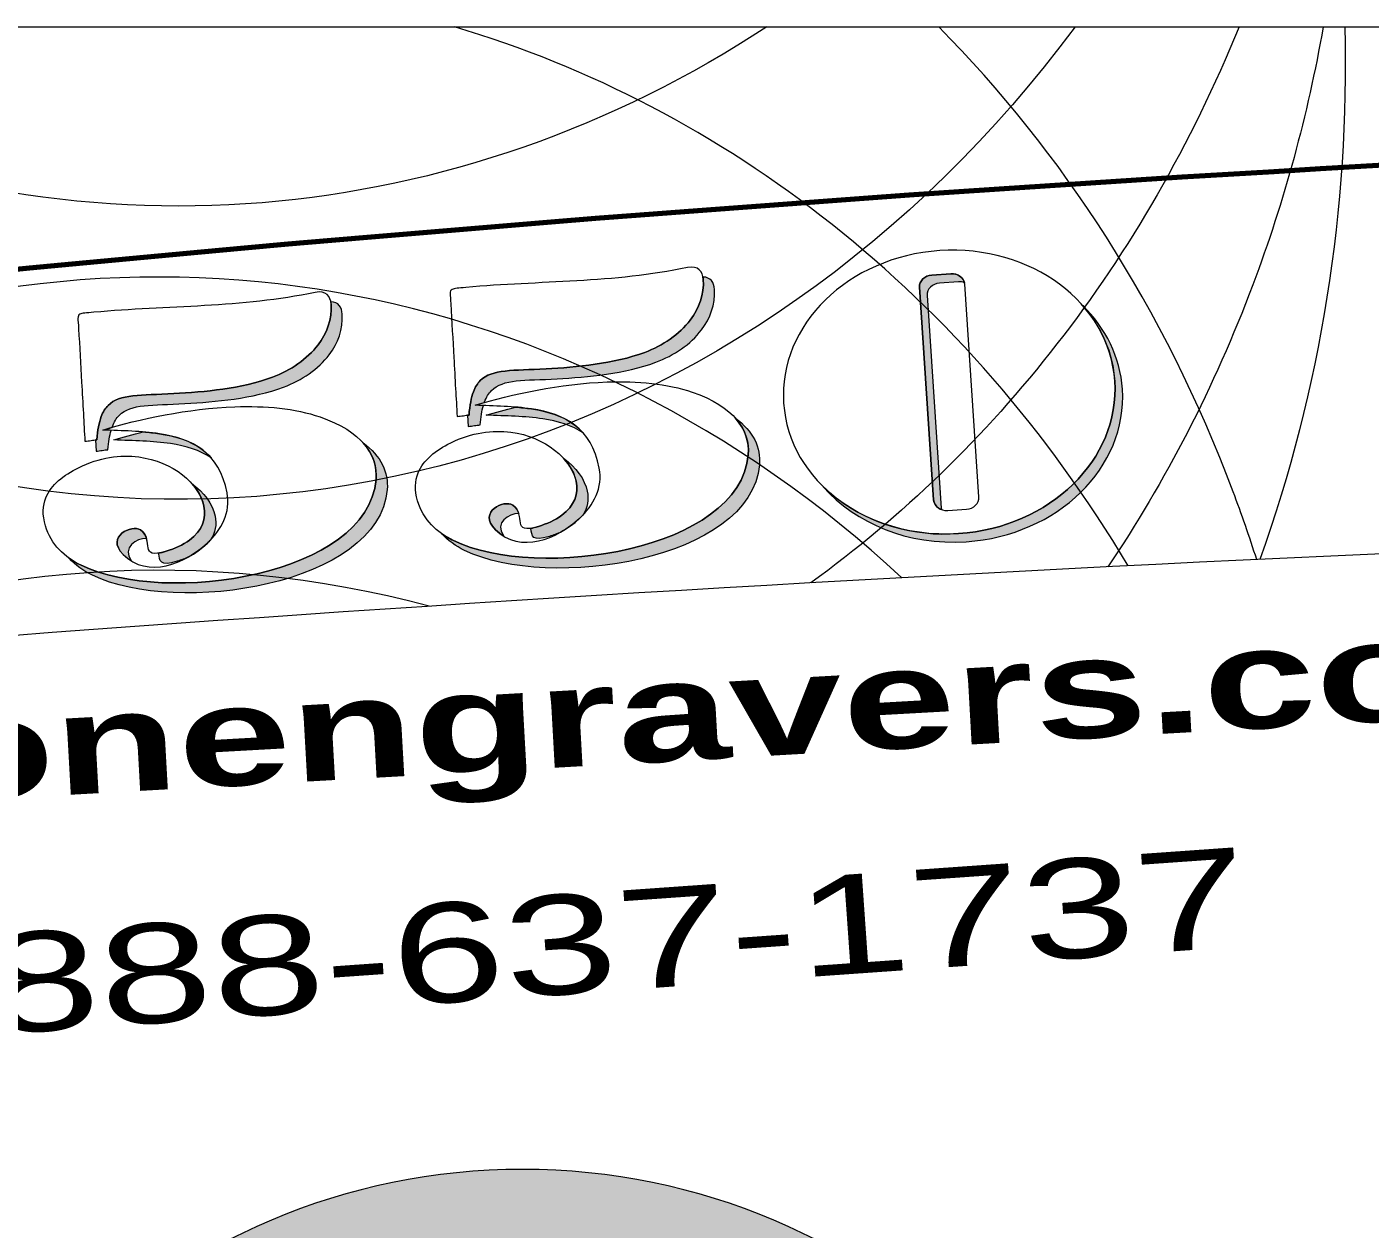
# Model space of a CAD drawing. Header units: inches. Extents: x 0 to 48, y -19.6 to 10.
# Drawn here: x 13.731 to 17.489, y 6.638 to 10 of the extents above; entities that cross this region are included whole.
import ezdxf

# ---------------------------------------------------------------- set-up
doc = ezdxf.new("R2010")
doc.units = ezdxf.units.IN
doc.header["$MEASUREMENT"] = 0
doc.layers.add('Layer 1', color=7, linetype='Continuous')

msp = doc.modelspace()

# ---------------------------------------------------------------- hatches: boundary and pattern name
at = {"layer": 'Layer 1', "true_color": 0x231f20}
h = msp.add_hatch(color=250, dxfattribs=at)
edge = h.paths.add_edge_path()
edge.add_spline(control_points=[(15.0982, 8.9366), (15.0691, 8.9295), (15.0416, 8.9218), (15.0161, 8.9141), (15.0706, 8.9121), (15.125, 8.9113), (15.1742, 8.9038), (15.2172, 8.8973), (15.2563, 8.8857), (15.288, 8.8638), (15.2526, 8.9045), (15.2015, 8.9227), (15.143, 8.9316), (15.1284, 8.9338), (15.1135, 8.9354), (15.0982, 8.9366)], knot_values=[0, 0, 0, 0, 1, 1, 1, 2, 2, 2, 3, 3, 3, 4, 4, 4, 5, 5, 5, 5], degree=3, periodic=1)
edge = h.paths.add_edge_path()
edge.add_spline(control_points=[(14.8906, 8.5835), (14.9083, 8.5636), (14.9307, 8.548), (14.9558, 8.5358), (15.1925, 8.4212), (15.7574, 8.5082), (15.7803, 8.7754), (15.7843, 8.8228), (15.7637, 8.8693), (15.7124, 8.9067), (15.7408, 8.8751), (15.7522, 8.8394), (15.7491, 8.8032), (15.7262, 8.5359), (15.1613, 8.449), (14.9246, 8.5636), (14.9126, 8.5694), (14.9011, 8.576), (14.8906, 8.5835)], knot_values=[0, 0, 0, 0, 1, 1, 1, 2, 2, 2, 3, 3, 3, 4, 4, 4, 5, 5, 5, 6, 6, 6, 6], degree=3, periodic=1)
edge = h.paths.add_edge_path()
edge.add_spline(control_points=[(15.1932, 8.5751), (15.2039, 8.5785), (15.2146, 8.5825), (15.2248, 8.5871), (15.2439, 8.5979), (15.2616, 8.611), (15.2766, 8.6248), (15.2798, 8.6278), (15.283, 8.6309), (15.286, 8.6341), (15.3, 8.6548), (15.3036, 8.6782), (15.2987, 8.7015), (15.2919, 8.7347), (15.2679, 8.7678), (15.2326, 8.7935), (15.2507, 8.7736), (15.2629, 8.7514), (15.2675, 8.7292), (15.2747, 8.6948), (15.2634, 8.6603), (15.2276, 8.6342), (15.2088, 8.6206), (15.1856, 8.6103), (15.162, 8.6029), (15.1537, 8.6003), (15.1468, 8.5986), (15.141, 8.5977), (15.1439, 8.5762), (15.1433, 8.5595), (15.1932, 8.5751)], knot_values=[0, 0, 0, 0, 1, 1, 1, 2, 2, 2, 3, 3, 3, 4, 4, 4, 5, 5, 5, 6, 6, 6, 7, 7, 7, 8, 8, 8, 9, 9, 9, 10, 10, 10, 10], degree=3, periodic=1)
edge = h.paths.add_edge_path()
edge.add_spline(control_points=[(14.9659, 8.8829), (14.9659, 8.8829), (14.9641, 8.9143), (14.9641, 8.9143), (14.9641, 8.9143), (14.968, 8.9146), (14.968, 8.9146), (14.9701, 8.9418), (14.9742, 8.963), (14.9804, 8.9795), (14.9854, 8.9926), (14.9917, 9.0028), (14.9996, 9.0107), (15.0323, 9.0438), (15.091, 9.0383), (15.1834, 9.0436), (15.2691, 9.0486), (15.3725, 9.0574), (15.4594, 9.0898), (15.5102, 9.1088), (15.5565, 9.1402), (15.5869, 9.1802), (15.6118, 9.213), (15.6261, 9.2516), (15.6234, 9.2938), (15.6232, 9.296), (15.6229, 9.2982), (15.6226, 9.3004), (15.644, 9.3003), (15.6533, 9.2851), (15.6546, 9.266), (15.6573, 9.2238), (15.643, 9.1852), (15.6181, 9.1524), (15.5877, 9.1124), (15.5414, 9.081), (15.4906, 9.0621), (15.4037, 9.0296), (15.3003, 9.0208), (15.2146, 9.0159), (15.1222, 9.0106), (15.0635, 9.016), (15.0308, 8.9829), (15.0229, 8.975), (15.0166, 8.9648), (15.0116, 8.9518), (15.0116, 8.9518), (15.0108, 8.9495), (15.0108, 8.9495), (15.0019, 8.9469), (14.9933, 8.9444), (14.9849, 8.9418), (14.9849, 8.9418), (15.0081, 8.941), (15.0081, 8.941), (15.0038, 8.9263), (15.0009, 8.9085), (14.9992, 8.8869), (14.9939, 8.8865), (14.9886, 8.8858), (14.9834, 8.885), (14.9775, 8.8841), (14.9717, 8.8833), (14.9659, 8.8829)], knot_values=[0, 0, 0, 0, 1, 1, 1, 2, 2, 2, 3, 3, 3, 4, 4, 4, 5, 5, 5, 6, 6, 6, 7, 7, 7, 8, 8, 8, 9, 9, 9, 10, 10, 10, 11, 11, 11, 12, 12, 12, 13, 13, 13, 14, 14, 14, 15, 15, 15, 16, 16, 16, 17, 17, 17, 18, 18, 18, 19, 19, 19, 20, 20, 20, 21, 21, 21, 21], degree=3, periodic=1)
edge = h.paths.add_edge_path()
edge.add_spline(control_points=[(15.065, 8.5756), (15.037, 8.6138), (15.0796, 8.6397), (15.1072, 8.6388), (15.1047, 8.6473), (15.1, 8.6557), (15.0902, 8.6625), (15.0673, 8.6784), (14.9907, 8.6454), (15.042, 8.5939), (15.0493, 8.5866), (15.057, 8.5805), (15.065, 8.5756)], knot_values=[0, 0, 0, 0, 0.013889, 0.013889, 0.013889, 0.027778, 0.027778, 0.027778, 0.041667, 0.041667, 0.041667, 0.055556, 0.055556, 0.055556, 0.055556], degree=3, periodic=0)
edge.add_line((15.065, 8.5756), (15.065, 8.5756))
h = msp.add_hatch(color=250, dxfattribs=at)
edge = h.paths.add_edge_path()
edge.add_spline(control_points=[(16.6848, 9.2205), (16.7487, 9.1579), (16.7897, 9.077), (16.7957, 8.9868), (16.8102, 8.7683), (16.6147, 8.5773), (16.3589, 8.5603), (16.1965, 8.5495), (16.0489, 8.6114), (15.959, 8.714), (16.0499, 8.625), (16.1874, 8.5729), (16.3375, 8.5829), (16.5933, 8.5999), (16.7888, 8.7909), (16.7743, 9.0094), (16.769, 9.0891), (16.7364, 9.1615), (16.6848, 9.2205)], knot_values=[0, 0, 0, 0, 1, 1, 1, 2, 2, 2, 3, 3, 3, 4, 4, 4, 5, 5, 5, 6, 6, 6, 6], degree=3, periodic=1)
edge = h.paths.add_edge_path()
edge.add_spline(control_points=[(16.2844, 9.2835), (16.2844, 9.2835), (16.3369, 9.287), (16.3369, 9.287), (16.3429, 9.2874), (16.3488, 9.2865), (16.354, 9.2846), (16.3504, 9.2998), (16.3341, 9.3108), (16.3155, 9.3096), (16.3155, 9.3096), (16.263, 9.3061), (16.263, 9.3061), (16.2426, 9.3047), (16.2269, 9.2893), (16.2281, 9.2717), (16.2281, 9.2717), (16.2677, 8.6769), (16.2677, 8.6769), (16.2685, 8.6646), (16.2774, 8.6544), (16.2897, 8.6499), (16.2894, 8.6513), (16.2892, 8.6528), (16.2891, 8.6543), (16.2891, 8.6543), (16.2495, 9.2491), (16.2495, 9.2491), (16.2483, 9.2667), (16.264, 9.2821), (16.2844, 9.2835)], knot_values=[0, 0, 0, 0, 0.013889, 0.013889, 0.013889, 0.027778, 0.027778, 0.027778, 0.041667, 0.041667, 0.041667, 0.055556, 0.055556, 0.055556, 0.069444, 0.069444, 0.069444, 0.083333, 0.083333, 0.083333, 0.097222, 0.097222, 0.097222, 0.111111, 0.111111, 0.111111, 0.125, 0.125, 0.125, 0.138889, 0.138889, 0.138889, 0.138889], degree=3, periodic=0)
edge.add_line((16.2844, 9.2835), (16.2844, 9.2835))
h = msp.add_hatch(color=250, dxfattribs=at)
edge = h.paths.add_edge_path()
edge.add_spline(control_points=[(14.057, 8.8673), (14.028, 8.8601), (14.0004, 8.8525), (13.9749, 8.8447), (14.0295, 8.8427), (14.0838, 8.8419), (14.133, 8.8345), (14.176, 8.8279), (14.2151, 8.8163), (14.2469, 8.7945), (14.2115, 8.8351), (14.1603, 8.8533), (14.1018, 8.8622), (14.0873, 8.8644), (14.0723, 8.866), (14.057, 8.8673)], knot_values=[0, 0, 0, 0, 1, 1, 1, 2, 2, 2, 3, 3, 3, 4, 4, 4, 5, 5, 5, 5], degree=3, periodic=1)
edge = h.paths.add_edge_path()
edge.add_spline(control_points=[(13.8494, 8.5142), (13.8672, 8.4942), (13.8895, 8.4786), (13.9147, 8.4664), (14.1514, 8.3518), (14.7162, 8.4388), (14.7391, 8.7061), (14.7432, 8.7534), (14.7226, 8.7999), (14.6712, 8.8373), (14.6997, 8.8058), (14.711, 8.7701), (14.7079, 8.7338), (14.685, 8.4666), (14.1202, 8.3796), (13.8835, 8.4942), (13.8714, 8.5), (13.86, 8.5067), (13.8494, 8.5142)], knot_values=[0, 0, 0, 0, 1, 1, 1, 2, 2, 2, 3, 3, 3, 4, 4, 4, 5, 5, 5, 6, 6, 6, 6], degree=3, periodic=1)
edge = h.paths.add_edge_path()
edge.add_spline(control_points=[(14.152, 8.5058), (14.1628, 8.5091), (14.1735, 8.5131), (14.1837, 8.5177), (14.2028, 8.5285), (14.2204, 8.5416), (14.2354, 8.5555), (14.2386, 8.5585), (14.2418, 8.5616), (14.2449, 8.5647), (14.2588, 8.5855), (14.2624, 8.6088), (14.2576, 8.6321), (14.2507, 8.6653), (14.2268, 8.6985), (14.1914, 8.7241), (14.2096, 8.7042), (14.2218, 8.682), (14.2264, 8.6599), (14.2335, 8.6254), (14.2223, 8.5909), (14.1864, 8.5649), (14.1677, 8.5513), (14.1445, 8.5409), (14.1208, 8.5335), (14.1125, 8.5309), (14.1056, 8.5292), (14.0998, 8.5283), (14.1028, 8.5068), (14.1021, 8.4902), (14.152, 8.5058)], knot_values=[0, 0, 0, 0, 1, 1, 1, 2, 2, 2, 3, 3, 3, 4, 4, 4, 5, 5, 5, 6, 6, 6, 7, 7, 7, 8, 8, 8, 9, 9, 9, 10, 10, 10, 10], degree=3, periodic=1)
edge = h.paths.add_edge_path()
edge.add_spline(control_points=[(13.9247, 8.8135), (13.9247, 8.8135), (13.9229, 8.8449), (13.9229, 8.8449), (13.9229, 8.8449), (13.9269, 8.8453), (13.9269, 8.8453), (13.9289, 8.8725), (13.933, 8.8936), (13.9393, 8.9102), (13.9442, 8.9232), (13.9506, 8.9334), (13.9584, 8.9413), (13.9911, 8.9744), (14.0498, 8.9689), (14.1423, 8.9743), (14.2279, 8.9792), (14.3313, 8.988), (14.4182, 9.0205), (14.4691, 9.0394), (14.5153, 9.0708), (14.5457, 9.1108), (14.5707, 9.1436), (14.5849, 9.1822), (14.5822, 9.2244), (14.582, 9.2267), (14.5818, 9.2289), (14.5814, 9.231), (14.6029, 9.2309), (14.6122, 9.2157), (14.6134, 9.1967), (14.6161, 9.1545), (14.6019, 9.1159), (14.5769, 9.083), (14.5465, 9.0431), (14.5003, 9.0117), (14.4494, 8.9927), (14.3625, 8.9603), (14.2591, 8.9514), (14.1735, 8.9465), (14.081, 8.9412), (14.0223, 8.9467), (13.9896, 8.9136), (13.9818, 8.9056), (13.9754, 8.8955), (13.9705, 8.8824), (13.9705, 8.8824), (13.9696, 8.8801), (13.9696, 8.8801), (13.9608, 8.8776), (13.9521, 8.875), (13.9437, 8.8725), (13.9437, 8.8725), (13.9669, 8.8717), (13.9669, 8.8717), (13.9626, 8.857), (13.9597, 8.8391), (13.9581, 8.8175), (13.9527, 8.8172), (13.9475, 8.8164), (13.9422, 8.8156), (13.9364, 8.8148), (13.9306, 8.8139), (13.9247, 8.8135)], knot_values=[0, 0, 0, 0, 1, 1, 1, 2, 2, 2, 3, 3, 3, 4, 4, 4, 5, 5, 5, 6, 6, 6, 7, 7, 7, 8, 8, 8, 9, 9, 9, 10, 10, 10, 11, 11, 11, 12, 12, 12, 13, 13, 13, 14, 14, 14, 15, 15, 15, 16, 16, 16, 17, 17, 17, 18, 18, 18, 19, 19, 19, 20, 20, 20, 21, 21, 21, 21], degree=3, periodic=1)
edge = h.paths.add_edge_path()
edge.add_spline(control_points=[(14.0238, 8.5063), (13.9959, 8.5445), (14.0385, 8.5703), (14.066, 8.5694), (14.0635, 8.5779), (14.0588, 8.5863), (14.0491, 8.5931), (14.0262, 8.6091), (13.9496, 8.5761), (14.0008, 8.5245), (14.0081, 8.5172), (14.0158, 8.5112), (14.0238, 8.5063)], knot_values=[0, 0, 0, 0, 0.013889, 0.013889, 0.013889, 0.027778, 0.027778, 0.027778, 0.041667, 0.041667, 0.041667, 0.055556, 0.055556, 0.055556, 0.055556], degree=3, periodic=0)
edge.add_line((14.0238, 8.5063), (14.0238, 8.5063))
h = msp.add_hatch(color=250, dxfattribs=at)
edge = h.paths.add_edge_path()
edge.add_spline(control_points=[(15.1177, 6.805), (16.1145, 6.805), (16.9227, 5.9969), (16.9227, 5), (16.9227, 4.0031), (16.1145, 3.195), (15.1177, 3.195), (14.1208, 3.195), (13.3127, 4.0031), (13.3127, 5), (13.3127, 5.9969), (14.1208, 6.805), (15.1177, 6.805)], knot_values=[0, 0, 0, 0, 1, 1, 1, 2, 2, 2, 3, 3, 3, 4, 4, 4, 4], degree=3, periodic=1)
edge = h.paths.add_edge_path()
edge.add_spline(control_points=[(15.1177, 6.6091), (16.0063, 6.6091), (16.7267, 5.8887), (16.7267, 5), (16.7267, 4.1113), (16.0063, 3.3909), (15.1177, 3.3909), (14.229, 3.3909), (13.5086, 4.1113), (13.5086, 5), (13.5086, 5.8887), (14.229, 6.6091), (15.1177, 6.6091)], knot_values=[0, 0, 0, 0, 0.013889, 0.013889, 0.013889, 0.027778, 0.027778, 0.027778, 0.041667, 0.041667, 0.041667, 0.055556, 0.055556, 0.055556, 0.055556], degree=3, periodic=0)
edge.add_line((15.1177, 6.6091), (15.1177, 6.6091))

# ---------------------------------------------------------------- linework, layer by layer
at = {"layer": 'Layer 1', "lineweight": 0}
msp.add_lwpolyline([(48, 10), (48, 0), (0, 0), (0, 10), (48, 10)], dxfattribs=at)
at = {"layer": 'Layer 1', "color": 250, "lineweight": 18, "true_color": 0x231f20}
msp.add_lwpolyline([(48, 10), (48, 0), (0, 0), (0, 10), (48, 10)], dxfattribs=at)
for points, knots in [([(16.6631, 10), (15.7668, 8.7892), (14.2399, 8.324), (12.8834, 8.9701), (12.3875, 9.2063), (11.9706, 9.5643), (11.6484, 10)], [0, 0, 0, 0, 1, 1, 1, 2, 2, 2, 2]), ([(15.8007, 10), (14.9427, 9.4377), (13.8681, 9.3212), (12.8834, 9.7902), (12.7535, 9.852), (12.6291, 9.9222), (12.5104, 10)], [0, 0, 0, 0, 1, 1, 1, 2, 2, 2, 2]), ([(17.1714, 8.5104), (17.1511, 8.5741), (17.1291, 8.6374), (17.1055, 8.7001), (16.9124, 9.2132), (16.6276, 9.651), (16.2818, 10)], [0, 0, 0, 0, 1, 1, 1, 2, 2, 2, 2]), ([(17.3572, 10), (17.3141, 9.7544), (17.2486, 9.5127), (17.1606, 9.279), (17.0524, 8.9916), (16.9155, 8.7278), (16.7551, 8.4899)], [0, 0, 0, 0, 1, 1, 1, 2, 2, 2, 2]), ([(16.1788, 8.4595), (15.2706, 9.3019), (13.9872, 9.5611), (12.8283, 9.0091), (12.3912, 8.8009), (12.0155, 8.498), (11.7119, 8.1308)], [0, 0, 0, 0, 1, 1, 1, 2, 2, 2, 2]), ([(40.9593, 7.5749), (36.91, 8.1755), (31.8578, 8.5653), (26.3217, 8.6511), (25.6721, 9.1696), (24.8692, 9.4762), (24, 9.4762), (23.1309, 9.4762), (22.328, 9.1696), (21.6783, 8.6511), (16.1423, 8.5653), (11.0903, 8.1754), (7.0407, 7.5749)], [0, 0, 0, 0, 1, 1, 1, 2, 2, 2, 3, 3, 3, 4, 4, 4, 4]), ([(16.2848, 9.3742), (16.5406, 9.3912), (16.7597, 9.2279), (16.7743, 9.0094), (16.7888, 8.7909), (16.5933, 8.5999), (16.3375, 8.5829), (16.0818, 8.5658), (15.8626, 8.7292), (15.8481, 8.9477), (15.8335, 9.1662), (16.029, 9.3572), (16.2848, 9.3742)], [0, 0, 0, 0, 1, 1, 1, 2, 2, 2, 3, 3, 3, 4, 4, 4, 4]), ([(14.9347, 8.9106), (14.9333, 8.9358), (14.9318, 8.9628), (14.9303, 8.988), (14.9287, 9.0171), (14.9271, 9.0463), (14.9254, 9.0754), (14.9226, 9.1254), (14.9199, 9.1753), (14.9171, 9.2253), (14.9155, 9.2522), (14.9121, 9.2617), (14.921, 9.266), (14.9269, 9.2688), (14.9384, 9.2694), (14.9595, 9.2713), (15.1653, 9.2899), (15.3734, 9.2836), (15.5792, 9.3268), (15.6094, 9.3331), (15.6219, 9.3161), (15.6234, 9.2938), (15.6261, 9.2516), (15.6118, 9.213), (15.5869, 9.1802), (15.5565, 9.1402), (15.5102, 9.1088), (15.4594, 9.0898), (15.3725, 9.0574), (15.2691, 9.0486), (15.1834, 9.0436), (15.091, 9.0383), (15.0323, 9.0438), (14.9996, 9.0107), (14.9917, 9.0028), (14.9854, 8.9926), (14.9804, 8.9795), (14.9742, 8.963), (14.9701, 8.9418), (14.968, 8.9146), (14.9627, 8.9143), (14.9574, 8.9135), (14.9522, 8.9127), (14.9464, 8.9119), (14.9405, 8.911), (14.9347, 8.9106)], [0, 0, 0, 0, 1, 1, 1, 2, 2, 2, 3, 3, 3, 4, 4, 4, 5, 5, 5, 6, 6, 6, 7, 7, 7, 8, 8, 8, 9, 9, 9, 10, 10, 10, 11, 11, 11, 12, 12, 12, 13, 13, 13, 14, 14, 14, 15, 15, 15, 15]), ([(16.263, 9.3061), (16.263, 9.3061), (16.3155, 9.3096), (16.3155, 9.3096), (16.3359, 9.3109), (16.3535, 9.2977), (16.3546, 9.2802), (16.3546, 9.2802), (16.3943, 8.6853), (16.3943, 8.6853), (16.3954, 8.6678), (16.3797, 8.6524), (16.3594, 8.651), (16.3594, 8.651), (16.3069, 8.6475), (16.3069, 8.6475), (16.2865, 8.6462), (16.2689, 8.6594), (16.2677, 8.6769), (16.2677, 8.6769), (16.2281, 9.2717), (16.2281, 9.2717), (16.2269, 9.2893), (16.2426, 9.3047), (16.263, 9.3061)], [0, 0, 0, 0, 1, 1, 1, 2, 2, 2, 3, 3, 3, 4, 4, 4, 5, 5, 5, 6, 6, 6, 7, 7, 7, 8, 8, 8, 8]), ([(13.8935, 8.8413), (13.8921, 8.8664), (13.8906, 8.8934), (13.8892, 8.9186), (13.8875, 8.9478), (13.8859, 8.9769), (13.8843, 9.0061), (13.8815, 9.056), (13.8787, 9.1059), (13.8759, 9.1559), (13.8744, 9.1828), (13.871, 9.1923), (13.8798, 9.1966), (13.8857, 9.1995), (13.8972, 9.2), (13.9184, 9.2019), (14.1242, 9.2205), (14.3323, 9.2142), (14.538, 9.2574), (14.5682, 9.2638), (14.5807, 9.2467), (14.5822, 9.2244), (14.5849, 9.1822), (14.5707, 9.1436), (14.5457, 9.1108), (14.5153, 9.0708), (14.4691, 9.0394), (14.4182, 9.0205), (14.3313, 8.988), (14.2279, 8.9792), (14.1423, 8.9743), (14.0498, 8.9689), (13.9911, 8.9744), (13.9584, 8.9413), (13.9506, 8.9334), (13.9442, 8.9232), (13.9393, 8.9102), (13.933, 8.8936), (13.9289, 8.8725), (13.9269, 8.8453), (13.9216, 8.8449), (13.9163, 8.8441), (13.911, 8.8434), (13.9052, 8.8425), (13.8994, 8.8416), (13.8935, 8.8413)], [0, 0, 0, 0, 1, 1, 1, 2, 2, 2, 3, 3, 3, 4, 4, 4, 5, 5, 5, 6, 6, 6, 7, 7, 7, 8, 8, 8, 9, 9, 9, 10, 10, 10, 11, 11, 11, 12, 12, 12, 13, 13, 13, 14, 14, 14, 15, 15, 15, 15]), ([(15.162, 8.6029), (15.1856, 8.6103), (15.2088, 8.6206), (15.2276, 8.6342), (15.2634, 8.6603), (15.2747, 8.6948), (15.2675, 8.7292), (15.2546, 8.7916), (15.1814, 8.854), (15.0851, 8.8666), (15.0338, 8.8733), (14.9759, 8.8658), (14.917, 8.8367), (14.8749, 8.8158), (14.8402, 8.7889), (14.8256, 8.7526), (14.8166, 8.7303), (14.8152, 8.7045), (14.8243, 8.6744), (14.8404, 8.621), (14.8775, 8.5864), (14.9246, 8.5636), (15.1613, 8.449), (15.7262, 8.5359), (15.7491, 8.8032), (15.7549, 8.8719), (15.709, 8.9387), (15.5925, 8.9786), (15.5224, 9.0027), (15.4393, 9.0101), (15.354, 9.007), (15.2232, 9.0023), (15.0872, 8.973), (14.9849, 8.9418), (15.0394, 8.9399), (15.0938, 8.939), (15.143, 8.9316), (15.2359, 8.9175), (15.3104, 8.8797), (15.3324, 8.7661), (15.3429, 8.7122), (15.317, 8.6623), (15.2766, 8.6248), (15.2157, 8.5685), (15.1104, 8.5251), (15.042, 8.5939), (14.9907, 8.6454), (15.0673, 8.6784), (15.0902, 8.6625), (15.1308, 8.6343), (15.0829, 8.5782), (15.162, 8.6029)], [0, 0, 0, 0, 1, 1, 1, 2, 2, 2, 3, 3, 3, 4, 4, 4, 5, 5, 5, 6, 6, 6, 7, 7, 7, 8, 8, 8, 9, 9, 9, 10, 10, 10, 11, 11, 11, 12, 12, 12, 13, 13, 13, 14, 14, 14, 15, 15, 15, 16, 16, 16, 17, 17, 17, 17]), ([(14.1208, 8.5335), (14.1445, 8.5409), (14.1677, 8.5513), (14.1864, 8.5649), (14.2223, 8.5909), (14.2335, 8.6254), (14.2264, 8.6599), (14.2135, 8.7222), (14.1403, 8.7846), (14.044, 8.7972), (13.9926, 8.8039), (13.9347, 8.7965), (13.8758, 8.7673), (13.8338, 8.7465), (13.799, 8.7195), (13.7844, 8.6832), (13.7755, 8.6609), (13.7741, 8.6351), (13.7832, 8.605), (13.7993, 8.5516), (13.8364, 8.517), (13.8835, 8.4942), (14.1202, 8.3796), (14.685, 8.4666), (14.7079, 8.7338), (14.7138, 8.8025), (14.6678, 8.8693), (14.5514, 8.9093), (14.4812, 8.9333), (14.3981, 8.9407), (14.3129, 8.9376), (14.1821, 8.9329), (14.0461, 8.9036), (13.9437, 8.8725), (13.9983, 8.8705), (14.0526, 8.8696), (14.1018, 8.8622), (14.1948, 8.8481), (14.2692, 8.8104), (14.2913, 8.6967), (14.3017, 8.6428), (14.2759, 8.5929), (14.2354, 8.5555), (14.1745, 8.4991), (14.0692, 8.4557), (14.0008, 8.5245), (13.9496, 8.5761), (14.0262, 8.6091), (14.0491, 8.5931), (14.0896, 8.5649), (14.0418, 8.5088), (14.1208, 8.5335)], [0, 0, 0, 0, 1, 1, 1, 2, 2, 2, 3, 3, 3, 4, 4, 4, 5, 5, 5, 6, 6, 6, 7, 7, 7, 8, 8, 8, 9, 9, 9, 10, 10, 10, 11, 11, 11, 12, 12, 12, 13, 13, 13, 14, 14, 14, 15, 15, 15, 16, 16, 16, 17, 17, 17, 17])]:
    msp.add_open_spline(points, degree=3, knots=knots, dxfattribs=at)
for points in [[(16.8115, 8.4928), (16.3605, 9.2516), (15.6827, 9.7768), (14.9273, 10)], [(17.1218, 10), (16.8535, 9.341), (16.4315, 8.8125), (15.9243, 8.4453)], [(17.4174, 10), (17.4308, 9.4942), (17.3513, 8.9868), (17.1797, 8.5108)], [(14.8564, 8.3798), (14.2381, 8.5459), (13.5716, 8.5111), (12.9374, 8.2383)]]:
    msp.add_open_spline(points, degree=3, dxfattribs=at)
at = {"layer": 'Layer 1', "lineweight": 0}
for points, knots in [([(24, 0.2068), (30.0303, 0.2068), (35.5362, 0.6583), (39.731, 1.4024), (39.7309, 1.4058), (39.7308, 1.4091), (39.7308, 1.4125), (39.7308, 2.3526), (40.633, 3.1148), (41.7459, 3.1148), (42.4984, 3.1148), (43.1545, 2.7662), (43.5005, 2.2498), (46.2145, 3.0284), (47.8085, 3.9766), (47.8085, 5), (47.8085, 6.0234), (46.2145, 6.9717), (43.5005, 7.7502), (43.1545, 7.2338), (42.4984, 6.8853), (41.7459, 6.8853), (40.633, 6.8853), (39.7308, 7.6474), (39.7308, 8.5875), (39.7308, 8.5909), (39.7309, 8.5942), (39.731, 8.5976), (35.5362, 9.3417), (30.0303, 9.7932), (24, 9.7932), (17.9697, 9.7932), (12.4641, 9.3416), (8.2691, 8.5976), (8.2691, 8.5942), (8.2692, 8.5909), (8.2692, 8.5875), (8.2692, 7.6474), (7.367, 6.8853), (6.2542, 6.8853), (5.5016, 6.8853), (4.8455, 7.2338), (4.4995, 7.7502), (1.7852, 6.9717), (0.1915, 6.0234), (0.1915, 5), (0.1915, 3.9766), (1.7852, 3.0283), (4.4995, 2.2498), (4.8455, 2.7662), (5.5016, 3.1148), (6.2542, 3.1148), (7.367, 3.1148), (8.2692, 2.3526), (8.2692, 1.4125), (8.2692, 1.4091), (8.2691, 1.4058), (8.2691, 1.4024), (12.4641, 0.6584), (17.9697, 0.2068), (24, 0.2068)], [0, 0, 0, 0, 1, 1, 1, 2, 2, 2, 3, 3, 3, 4, 4, 4, 5, 5, 5, 6, 6, 6, 7, 7, 7, 8, 8, 8, 9, 9, 9, 10, 10, 10, 11, 11, 11, 12, 12, 12, 13, 13, 13, 14, 14, 14, 15, 15, 15, 16, 16, 16, 17, 17, 17, 18, 18, 18, 19, 19, 19, 20, 20, 20, 20]), ([(16.2848, 9.3742), (16.5406, 9.3912), (16.7597, 9.2279), (16.7743, 9.0094), (16.7888, 8.7909), (16.5933, 8.5999), (16.3375, 8.5829), (16.0818, 8.5658), (15.8626, 8.7292), (15.8481, 8.9477), (15.8335, 9.1662), (16.029, 9.3572), (16.2848, 9.3742)], [0, 0, 0, 0, 1, 1, 1, 2, 2, 2, 3, 3, 3, 4, 4, 4, 4]), ([(14.9347, 8.9106), (14.9333, 8.9358), (14.9318, 8.9628), (14.9303, 8.988), (14.9287, 9.0171), (14.9271, 9.0463), (14.9254, 9.0754), (14.9226, 9.1254), (14.9199, 9.1753), (14.9171, 9.2253), (14.9155, 9.2522), (14.9121, 9.2617), (14.921, 9.266), (14.9269, 9.2688), (14.9384, 9.2694), (14.9595, 9.2713), (15.1653, 9.2899), (15.3734, 9.2836), (15.5792, 9.3268), (15.6094, 9.3331), (15.6219, 9.3161), (15.6234, 9.2938), (15.6261, 9.2516), (15.6118, 9.213), (15.5869, 9.1802), (15.5565, 9.1402), (15.5102, 9.1088), (15.4594, 9.0898), (15.3725, 9.0574), (15.2691, 9.0486), (15.1834, 9.0436), (15.091, 9.0383), (15.0323, 9.0438), (14.9996, 9.0107), (14.9917, 9.0028), (14.9854, 8.9926), (14.9804, 8.9795), (14.9742, 8.963), (14.9701, 8.9418), (14.968, 8.9146), (14.9627, 8.9143), (14.9574, 8.9135), (14.9522, 8.9127), (14.9464, 8.9119), (14.9405, 8.911), (14.9347, 8.9106)], [0, 0, 0, 0, 1, 1, 1, 2, 2, 2, 3, 3, 3, 4, 4, 4, 5, 5, 5, 6, 6, 6, 7, 7, 7, 8, 8, 8, 9, 9, 9, 10, 10, 10, 11, 11, 11, 12, 12, 12, 13, 13, 13, 14, 14, 14, 15, 15, 15, 15]), ([(14.9659, 8.8829), (14.9659, 8.8829), (14.9641, 8.9143), (14.9641, 8.9143), (14.9641, 8.9143), (14.968, 8.9146), (14.968, 8.9146), (14.9701, 8.9418), (14.9742, 8.963), (14.9804, 8.9795), (14.9854, 8.9926), (14.9917, 9.0028), (14.9996, 9.0107), (15.0323, 9.0438), (15.091, 9.0383), (15.1834, 9.0436), (15.2691, 9.0486), (15.3725, 9.0574), (15.4594, 9.0898), (15.5102, 9.1088), (15.5565, 9.1402), (15.5869, 9.1802), (15.6118, 9.213), (15.6261, 9.2516), (15.6234, 9.2938), (15.6232, 9.296), (15.6229, 9.2982), (15.6226, 9.3004), (15.644, 9.3003), (15.6533, 9.2851), (15.6546, 9.266), (15.6573, 9.2238), (15.643, 9.1852), (15.6181, 9.1524), (15.5877, 9.1124), (15.5414, 9.081), (15.4906, 9.0621), (15.4037, 9.0296), (15.3003, 9.0208), (15.2146, 9.0159), (15.1222, 9.0106), (15.0635, 9.016), (15.0308, 8.9829), (15.0229, 8.975), (15.0166, 8.9648), (15.0116, 8.9518), (15.0116, 8.9518), (15.0108, 8.9495), (15.0108, 8.9495), (15.0019, 8.9469), (14.9933, 8.9444), (14.9849, 8.9418), (14.9849, 8.9418), (15.0081, 8.941), (15.0081, 8.941), (15.0038, 8.9263), (15.0009, 8.9085), (14.9992, 8.8869), (14.9939, 8.8865), (14.9886, 8.8858), (14.9834, 8.885), (14.9775, 8.8841), (14.9717, 8.8833), (14.9659, 8.8829)], [0, 0, 0, 0, 1, 1, 1, 2, 2, 2, 3, 3, 3, 4, 4, 4, 5, 5, 5, 6, 6, 6, 7, 7, 7, 8, 8, 8, 9, 9, 9, 10, 10, 10, 11, 11, 11, 12, 12, 12, 13, 13, 13, 14, 14, 14, 15, 15, 15, 16, 16, 16, 17, 17, 17, 18, 18, 18, 19, 19, 19, 20, 20, 20, 21, 21, 21, 21]), ([(16.263, 9.3061), (16.263, 9.3061), (16.3155, 9.3096), (16.3155, 9.3096), (16.3359, 9.3109), (16.3535, 9.2977), (16.3546, 9.2802), (16.3546, 9.2802), (16.3943, 8.6853), (16.3943, 8.6853), (16.3954, 8.6678), (16.3797, 8.6524), (16.3594, 8.651), (16.3594, 8.651), (16.3069, 8.6475), (16.3069, 8.6475), (16.2865, 8.6462), (16.2689, 8.6594), (16.2677, 8.6769), (16.2677, 8.6769), (16.2281, 9.2717), (16.2281, 9.2717), (16.2269, 9.2893), (16.2426, 9.3047), (16.263, 9.3061)], [0, 0, 0, 0, 1, 1, 1, 2, 2, 2, 3, 3, 3, 4, 4, 4, 5, 5, 5, 6, 6, 6, 7, 7, 7, 8, 8, 8, 8]), ([(16.2844, 9.2835), (16.2844, 9.2835), (16.3369, 9.287), (16.3369, 9.287), (16.3429, 9.2874), (16.3488, 9.2865), (16.354, 9.2846), (16.3504, 9.2998), (16.3341, 9.3108), (16.3155, 9.3096), (16.3155, 9.3096), (16.263, 9.3061), (16.263, 9.3061), (16.2426, 9.3047), (16.2269, 9.2893), (16.2281, 9.2717), (16.2281, 9.2717), (16.2677, 8.6769), (16.2677, 8.6769), (16.2685, 8.6646), (16.2774, 8.6544), (16.2897, 8.6499), (16.2894, 8.6513), (16.2892, 8.6528), (16.2891, 8.6543), (16.2891, 8.6543), (16.2495, 9.2491), (16.2495, 9.2491), (16.2483, 9.2667), (16.264, 9.2821), (16.2844, 9.2835)], [0, 0, 0, 0, 1, 1, 1, 2, 2, 2, 3, 3, 3, 4, 4, 4, 5, 5, 5, 6, 6, 6, 7, 7, 7, 8, 8, 8, 9, 9, 9, 10, 10, 10, 10]), ([(13.8935, 8.8413), (13.8921, 8.8664), (13.8906, 8.8934), (13.8892, 8.9186), (13.8875, 8.9478), (13.8859, 8.9769), (13.8843, 9.0061), (13.8815, 9.056), (13.8787, 9.1059), (13.8759, 9.1559), (13.8744, 9.1828), (13.871, 9.1923), (13.8798, 9.1966), (13.8857, 9.1995), (13.8972, 9.2), (13.9184, 9.2019), (14.1242, 9.2205), (14.3323, 9.2142), (14.538, 9.2574), (14.5682, 9.2638), (14.5807, 9.2467), (14.5822, 9.2244), (14.5849, 9.1822), (14.5707, 9.1436), (14.5457, 9.1108), (14.5153, 9.0708), (14.4691, 9.0394), (14.4182, 9.0205), (14.3313, 8.988), (14.2279, 8.9792), (14.1423, 8.9743), (14.0498, 8.9689), (13.9911, 8.9744), (13.9584, 8.9413), (13.9506, 8.9334), (13.9442, 8.9232), (13.9393, 8.9102), (13.933, 8.8936), (13.9289, 8.8725), (13.9269, 8.8453), (13.9216, 8.8449), (13.9163, 8.8441), (13.911, 8.8434), (13.9052, 8.8425), (13.8994, 8.8416), (13.8935, 8.8413)], [0, 0, 0, 0, 1, 1, 1, 2, 2, 2, 3, 3, 3, 4, 4, 4, 5, 5, 5, 6, 6, 6, 7, 7, 7, 8, 8, 8, 9, 9, 9, 10, 10, 10, 11, 11, 11, 12, 12, 12, 13, 13, 13, 14, 14, 14, 15, 15, 15, 15]), ([(13.9247, 8.8135), (13.9247, 8.8135), (13.9229, 8.8449), (13.9229, 8.8449), (13.9229, 8.8449), (13.9269, 8.8453), (13.9269, 8.8453), (13.9289, 8.8725), (13.933, 8.8936), (13.9393, 8.9102), (13.9442, 8.9232), (13.9506, 8.9334), (13.9584, 8.9413), (13.9911, 8.9744), (14.0498, 8.9689), (14.1423, 8.9743), (14.2279, 8.9792), (14.3313, 8.988), (14.4182, 9.0205), (14.4691, 9.0394), (14.5153, 9.0708), (14.5457, 9.1108), (14.5707, 9.1436), (14.5849, 9.1822), (14.5822, 9.2244), (14.582, 9.2267), (14.5818, 9.2289), (14.5814, 9.231), (14.6029, 9.2309), (14.6122, 9.2157), (14.6134, 9.1967), (14.6161, 9.1545), (14.6019, 9.1159), (14.5769, 9.083), (14.5465, 9.0431), (14.5003, 9.0117), (14.4494, 8.9927), (14.3625, 8.9603), (14.2591, 8.9514), (14.1735, 8.9465), (14.081, 8.9412), (14.0223, 8.9467), (13.9896, 8.9136), (13.9818, 8.9056), (13.9754, 8.8955), (13.9705, 8.8824), (13.9705, 8.8824), (13.9696, 8.8801), (13.9696, 8.8801), (13.9608, 8.8776), (13.9521, 8.875), (13.9437, 8.8725), (13.9437, 8.8725), (13.9669, 8.8717), (13.9669, 8.8717), (13.9626, 8.857), (13.9597, 8.8391), (13.9581, 8.8175), (13.9527, 8.8172), (13.9475, 8.8164), (13.9422, 8.8156), (13.9364, 8.8148), (13.9306, 8.8139), (13.9247, 8.8135)], [0, 0, 0, 0, 1, 1, 1, 2, 2, 2, 3, 3, 3, 4, 4, 4, 5, 5, 5, 6, 6, 6, 7, 7, 7, 8, 8, 8, 9, 9, 9, 10, 10, 10, 11, 11, 11, 12, 12, 12, 13, 13, 13, 14, 14, 14, 15, 15, 15, 16, 16, 16, 17, 17, 17, 18, 18, 18, 19, 19, 19, 20, 20, 20, 21, 21, 21, 21]), ([(16.6848, 9.2205), (16.7487, 9.1579), (16.7897, 9.077), (16.7957, 8.9868), (16.8102, 8.7683), (16.6147, 8.5773), (16.3589, 8.5603), (16.1965, 8.5495), (16.0489, 8.6114), (15.959, 8.714), (16.0499, 8.625), (16.1874, 8.5729), (16.3375, 8.5829), (16.5933, 8.5999), (16.7888, 8.7909), (16.7743, 9.0094), (16.769, 9.0891), (16.7364, 9.1615), (16.6848, 9.2205)], [0, 0, 0, 0, 1, 1, 1, 2, 2, 2, 3, 3, 3, 4, 4, 4, 5, 5, 5, 6, 6, 6, 6]), ([(15.162, 8.6029), (15.1856, 8.6103), (15.2088, 8.6206), (15.2276, 8.6342), (15.2634, 8.6603), (15.2747, 8.6948), (15.2675, 8.7292), (15.2546, 8.7916), (15.1814, 8.854), (15.0851, 8.8666), (15.0338, 8.8733), (14.9759, 8.8658), (14.917, 8.8367), (14.8749, 8.8158), (14.8402, 8.7889), (14.8256, 8.7526), (14.8166, 8.7303), (14.8152, 8.7045), (14.8243, 8.6744), (14.8404, 8.621), (14.8775, 8.5864), (14.9246, 8.5636), (15.1613, 8.449), (15.7262, 8.5359), (15.7491, 8.8032), (15.7549, 8.8719), (15.709, 8.9387), (15.5925, 8.9786), (15.5224, 9.0027), (15.4393, 9.0101), (15.354, 9.007), (15.2232, 9.0023), (15.0872, 8.973), (14.9849, 8.9418), (15.0394, 8.9399), (15.0938, 8.939), (15.143, 8.9316), (15.2359, 8.9175), (15.3104, 8.8797), (15.3324, 8.7661), (15.3429, 8.7122), (15.317, 8.6623), (15.2766, 8.6248), (15.2157, 8.5685), (15.1104, 8.5251), (15.042, 8.5939), (14.9907, 8.6454), (15.0673, 8.6784), (15.0902, 8.6625), (15.1308, 8.6343), (15.0829, 8.5782), (15.162, 8.6029)], [0, 0, 0, 0, 1, 1, 1, 2, 2, 2, 3, 3, 3, 4, 4, 4, 5, 5, 5, 6, 6, 6, 7, 7, 7, 8, 8, 8, 9, 9, 9, 10, 10, 10, 11, 11, 11, 12, 12, 12, 13, 13, 13, 14, 14, 14, 15, 15, 15, 16, 16, 16, 17, 17, 17, 17]), ([(14.1208, 8.5335), (14.1445, 8.5409), (14.1677, 8.5513), (14.1864, 8.5649), (14.2223, 8.5909), (14.2335, 8.6254), (14.2264, 8.6599), (14.2135, 8.7222), (14.1403, 8.7846), (14.044, 8.7972), (13.9926, 8.8039), (13.9347, 8.7965), (13.8758, 8.7673), (13.8338, 8.7465), (13.799, 8.7195), (13.7844, 8.6832), (13.7755, 8.6609), (13.7741, 8.6351), (13.7832, 8.605), (13.7993, 8.5516), (13.8364, 8.517), (13.8835, 8.4942), (14.1202, 8.3796), (14.685, 8.4666), (14.7079, 8.7338), (14.7138, 8.8025), (14.6678, 8.8693), (14.5514, 8.9093), (14.4812, 8.9333), (14.3981, 8.9407), (14.3129, 8.9376), (14.1821, 8.9329), (14.0461, 8.9036), (13.9437, 8.8725), (13.9983, 8.8705), (14.0526, 8.8696), (14.1018, 8.8622), (14.1948, 8.8481), (14.2692, 8.8104), (14.2913, 8.6967), (14.3017, 8.6428), (14.2759, 8.5929), (14.2354, 8.5555), (14.1745, 8.4991), (14.0692, 8.4557), (14.0008, 8.5245), (13.9496, 8.5761), (14.0262, 8.6091), (14.0491, 8.5931), (14.0896, 8.5649), (14.0418, 8.5088), (14.1208, 8.5335)], [0, 0, 0, 0, 1, 1, 1, 2, 2, 2, 3, 3, 3, 4, 4, 4, 5, 5, 5, 6, 6, 6, 7, 7, 7, 8, 8, 8, 9, 9, 9, 10, 10, 10, 11, 11, 11, 12, 12, 12, 13, 13, 13, 14, 14, 14, 15, 15, 15, 16, 16, 16, 17, 17, 17, 17]), ([(14.8906, 8.5835), (14.9083, 8.5636), (14.9307, 8.548), (14.9558, 8.5358), (15.1925, 8.4212), (15.7574, 8.5082), (15.7803, 8.7754), (15.7843, 8.8228), (15.7637, 8.8693), (15.7124, 8.9067), (15.7408, 8.8751), (15.7522, 8.8394), (15.7491, 8.8032), (15.7262, 8.5359), (15.1613, 8.449), (14.9246, 8.5636), (14.9126, 8.5694), (14.9011, 8.576), (14.8906, 8.5835)], [0, 0, 0, 0, 1, 1, 1, 2, 2, 2, 3, 3, 3, 4, 4, 4, 5, 5, 5, 6, 6, 6, 6]), ([(15.0982, 8.9366), (15.0691, 8.9295), (15.0416, 8.9218), (15.0161, 8.9141), (15.0706, 8.9121), (15.125, 8.9113), (15.1742, 8.9038), (15.2172, 8.8973), (15.2563, 8.8857), (15.288, 8.8638), (15.2526, 8.9045), (15.2015, 8.9227), (15.143, 8.9316), (15.1284, 8.9338), (15.1135, 8.9354), (15.0982, 8.9366)], [0, 0, 0, 0, 1, 1, 1, 2, 2, 2, 3, 3, 3, 4, 4, 4, 5, 5, 5, 5]), ([(13.8494, 8.5142), (13.8672, 8.4942), (13.8895, 8.4786), (13.9147, 8.4664), (14.1514, 8.3518), (14.7162, 8.4388), (14.7391, 8.7061), (14.7432, 8.7534), (14.7226, 8.7999), (14.6712, 8.8373), (14.6997, 8.8058), (14.711, 8.7701), (14.7079, 8.7338), (14.685, 8.4666), (14.1202, 8.3796), (13.8835, 8.4942), (13.8714, 8.5), (13.86, 8.5067), (13.8494, 8.5142)], [0, 0, 0, 0, 1, 1, 1, 2, 2, 2, 3, 3, 3, 4, 4, 4, 5, 5, 5, 6, 6, 6, 6]), ([(14.057, 8.8673), (14.028, 8.8601), (14.0004, 8.8525), (13.9749, 8.8447), (14.0295, 8.8427), (14.0838, 8.8419), (14.133, 8.8345), (14.176, 8.8279), (14.2151, 8.8163), (14.2469, 8.7945), (14.2115, 8.8351), (14.1603, 8.8533), (14.1018, 8.8622), (14.0873, 8.8644), (14.0723, 8.866), (14.057, 8.8673)], [0, 0, 0, 0, 1, 1, 1, 2, 2, 2, 3, 3, 3, 4, 4, 4, 5, 5, 5, 5]), ([(15.1932, 8.5751), (15.2039, 8.5785), (15.2146, 8.5825), (15.2248, 8.5871), (15.2439, 8.5979), (15.2616, 8.611), (15.2766, 8.6248), (15.2798, 8.6278), (15.283, 8.6309), (15.286, 8.6341), (15.3, 8.6548), (15.3036, 8.6782), (15.2987, 8.7015), (15.2919, 8.7347), (15.2679, 8.7678), (15.2326, 8.7935), (15.2507, 8.7736), (15.2629, 8.7514), (15.2675, 8.7292), (15.2747, 8.6948), (15.2634, 8.6603), (15.2276, 8.6342), (15.2088, 8.6206), (15.1856, 8.6103), (15.162, 8.6029), (15.1537, 8.6003), (15.1468, 8.5986), (15.141, 8.5977), (15.1439, 8.5762), (15.1433, 8.5595), (15.1932, 8.5751)], [0, 0, 0, 0, 1, 1, 1, 2, 2, 2, 3, 3, 3, 4, 4, 4, 5, 5, 5, 6, 6, 6, 7, 7, 7, 8, 8, 8, 9, 9, 9, 10, 10, 10, 10]), ([(14.152, 8.5058), (14.1628, 8.5091), (14.1735, 8.5131), (14.1837, 8.5177), (14.2028, 8.5285), (14.2204, 8.5416), (14.2354, 8.5555), (14.2386, 8.5585), (14.2418, 8.5616), (14.2449, 8.5647), (14.2588, 8.5855), (14.2624, 8.6088), (14.2576, 8.6321), (14.2507, 8.6653), (14.2268, 8.6985), (14.1914, 8.7241), (14.2096, 8.7042), (14.2218, 8.682), (14.2264, 8.6599), (14.2335, 8.6254), (14.2223, 8.5909), (14.1864, 8.5649), (14.1677, 8.5513), (14.1445, 8.5409), (14.1208, 8.5335), (14.1125, 8.5309), (14.1056, 8.5292), (14.0998, 8.5283), (14.1028, 8.5068), (14.1021, 8.4902), (14.152, 8.5058)], [0, 0, 0, 0, 1, 1, 1, 2, 2, 2, 3, 3, 3, 4, 4, 4, 5, 5, 5, 6, 6, 6, 7, 7, 7, 8, 8, 8, 9, 9, 9, 10, 10, 10, 10]), ([(15.065, 8.5756), (15.037, 8.6138), (15.0796, 8.6397), (15.1072, 8.6388), (15.1047, 8.6473), (15.1, 8.6557), (15.0902, 8.6625), (15.0673, 8.6784), (14.9907, 8.6454), (15.042, 8.5939), (15.0493, 8.5866), (15.057, 8.5805), (15.065, 8.5756)], [0, 0, 0, 0, 1, 1, 1, 2, 2, 2, 3, 3, 3, 4, 4, 4, 4]), ([(14.0238, 8.5063), (13.9959, 8.5445), (14.0385, 8.5703), (14.066, 8.5694), (14.0635, 8.5779), (14.0588, 8.5863), (14.0491, 8.5931), (14.0262, 8.6091), (13.9496, 8.5761), (14.0008, 8.5245), (14.0081, 8.5172), (14.0158, 8.5112), (14.0238, 8.5063)], [0, 0, 0, 0, 1, 1, 1, 2, 2, 2, 3, 3, 3, 4, 4, 4, 4]), ([(15.1177, 6.805), (16.1145, 6.805), (16.9227, 5.9969), (16.9227, 5), (16.9227, 4.0031), (16.1145, 3.195), (15.1177, 3.195), (14.1208, 3.195), (13.3127, 4.0031), (13.3127, 5), (13.3127, 5.9969), (14.1208, 6.805), (15.1177, 6.805)], [0, 0, 0, 0, 1, 1, 1, 2, 2, 2, 3, 3, 3, 4, 4, 4, 4])]:
    msp.add_open_spline(points, degree=3, knots=knots, dxfattribs=at)
at = {"layer": 'Layer 1', "color": 177, "lineweight": 70, "true_color": 0x2e3092}
msp.add_open_spline([(24, 0.2068), (30.0303, 0.2068), (35.5362, 0.6583), (39.731, 1.4024), (39.7309, 1.4058), (39.7308, 1.4091), (39.7308, 1.4125), (39.7308, 2.3526), (40.633, 3.1148), (41.7459, 3.1148), (42.4984, 3.1148), (43.1545, 2.7662), (43.5005, 2.2498), (46.2145, 3.0284), (47.8085, 3.9766), (47.8085, 5), (47.8085, 6.0234), (46.2145, 6.9717), (43.5005, 7.7502), (43.1545, 7.2338), (42.4984, 6.8853), (41.7459, 6.8853), (40.633, 6.8853), (39.7308, 7.6474), (39.7308, 8.5875), (39.7308, 8.5909), (39.7309, 8.5942), (39.731, 8.5976), (35.5362, 9.3417), (30.0303, 9.7932), (24, 9.7932), (17.9697, 9.7932), (12.4641, 9.3416), (8.2691, 8.5976), (8.2691, 8.5942), (8.2692, 8.5909), (8.2692, 8.5875), (8.2692, 7.6474), (7.367, 6.8853), (6.2542, 6.8853), (5.5016, 6.8853), (4.8455, 7.2338), (4.4995, 7.7502), (1.7852, 6.9717), (0.1915, 6.0234), (0.1915, 5), (0.1915, 3.9766), (1.7852, 3.0283), (4.4995, 2.2498), (4.8455, 2.7662), (5.5016, 3.1148), (6.2542, 3.1148), (7.367, 3.1148), (8.2692, 2.3526), (8.2692, 1.4125), (8.2692, 1.4091), (8.2691, 1.4058), (8.2691, 1.4024), (12.4641, 0.6584), (17.9697, 0.2068), (24, 0.2068)], degree=3, knots=[0, 0, 0, 0, 1, 1, 1, 2, 2, 2, 3, 3, 3, 4, 4, 4, 5, 5, 5, 6, 6, 6, 7, 7, 7, 8, 8, 8, 9, 9, 9, 10, 10, 10, 11, 11, 11, 12, 12, 12, 13, 13, 13, 14, 14, 14, 15, 15, 15, 16, 16, 16, 17, 17, 17, 18, 18, 18, 19, 19, 19, 20, 20, 20, 20], dxfattribs=at)

# ---------------------------------------------------------------- texts
at = {"layer": 'Layer 1', "color": 250, "true_color": 0x231f20, "attachment_point": 7}
for s, insert, char_height, rotation in [('\\fArial|b1|i0|c0|p34;\\W1.46134;.visionengravers.com', (12.3704, 7.6841), 0.278069, 3.1933), ('\\fArial|b0|i0|c0|p34;\\W1.46135;PH:1-888-637-1737', (12.1802, 7.0759), 0.278073, 4.0261)]:
    msp.add_mtext(s, dxfattribs=dict(at, insert=insert, char_height=char_height, rotation=rotation))

doc.saveas('drawing.dxf')
